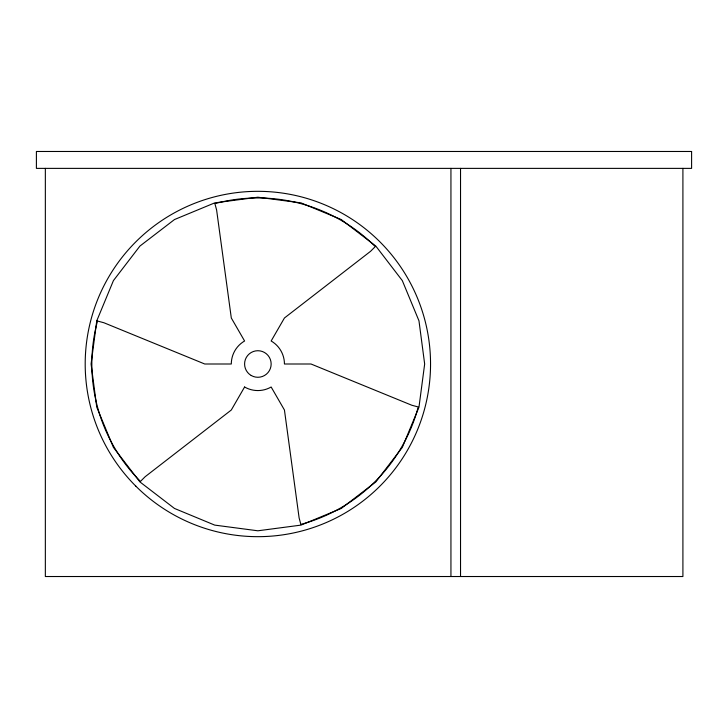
<?xml version="1.0" encoding="UTF-8"?>
<svg xmlns="http://www.w3.org/2000/svg" width="728" height="728" viewBox="0 0 728 728"><rect width="100%" height="100%" fill="white"/><g stroke="black" fill="none" stroke-linecap="round" stroke-linejoin="round"><path stroke-width="1.09" d="M682.91 168.377L682.91 576.521L45.345 576.521L45.345 168.377M460.533 168.377L460.533 576.521M450.941 168.377L450.941 576.521M96.76 320.83L91.082 364L96.76 407.17L113.422 447.392L139.931 481.936L174.474 508.444L214.696 525.106L257.867 530.794L301.037 525.106L341.268 508.444L375.812 481.936L402.311 447.392L418.973 407.17L424.661 364L418.973 320.83L402.311 280.608L375.812 246.064L341.268 219.556L301.037 202.894L257.867 197.206L214.696 202.894L174.474 219.556L139.931 246.064L113.422 280.608L96.76 320.83M244.59 387.005L231.304 410.01L145.163 476.704L140.468 481.399A166.029 166.029 0 0 1 97.497 321.03L103.913 322.75L204.741 364L231.304 364A26.563 26.563 0 0 1 244.59 340.995L231.304 317.99L216.616 210.037L214.897 203.622A166.029 166.029 0 0 1 375.275 246.601L370.579 251.296L284.439 317.99L271.153 340.995A26.563 26.563 0 0 1 284.439 364L311.002 364L411.83 405.25L418.245 406.97A166.029 166.029 0 0 1 300.846 524.378L299.126 517.963L284.439 410.01L271.153 387.005A26.563 26.563 0 0 1 244.59 387.005M691.6 151.479L36.4 151.479L36.4 168.377L691.6 168.377L691.6 151.479M135.772 486.095A172.673 172.673 0 0 0 424.661 408.69A172.673 172.673 0 0 0 213.177 197.206A172.673 172.673 0 0 0 135.772 486.095M251.224 375.502A13.286 13.286 0 0 0 271.153 364A13.286 13.286 0 0 0 251.224 352.498A13.286 13.286 0 0 0 251.224 375.502"/></g></svg>
